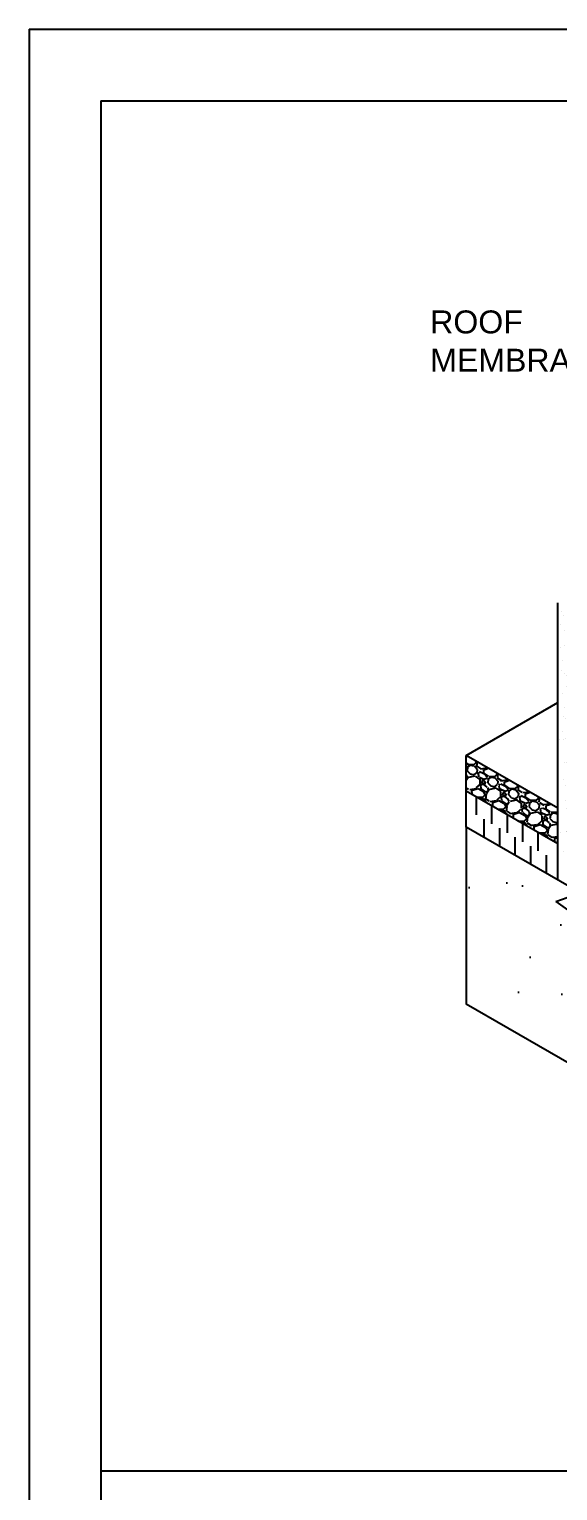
# Model space of a CAD drawing. Extents: x -64 to 51, y 0 to 66.
# Drawn here: x 0 to 11.05, y 35.44 to 66 of the extents above; entities that cross this region are included whole.
import ezdxf

# ---------------------------------------------------------------- set-up
doc = ezdxf.new("R2010")
doc.units = 0
doc.header["$LTSCALE"] = 1.5
doc.header["$MEASUREMENT"] = 0
doc.layers.get('DEFPOINTS').update_dxf_attribs({"linetype": 'CONTINUOUS'})
for name, color, linetype in [('8X11-TTB$0$B', 7, 'CONTINUOUS'), ('STRUCTURE', 252, 'CONTINUOUS'), ('TEXT', 7, 'CONTINUOUS'), ('TITLE', 7, 'CONTINUOUS')]:
    doc.layers.add(name, color=color, linetype=linetype)
doc.styles.add('DETAILS', font='sanss___.ttf', dxfattribs={"height": 1})

msp = doc.modelspace()

# ---------------------------------------------------------------- hatches: boundary and pattern name
at = {"layer": 'STRUCTURE', "linetype": 'CONTINUOUS'}
h = msp.add_hatch(dxfattribs=at)
h.set_pattern_fill('AR-SAND', color=256, scale=0.25, style=0)
h.set_pattern_definition([(37.5, (51.40434, 5.9679), (-0.0157483, 0.481706), [0, -0.38, 0, -0.425, 0, -0.40625]), (7.5, (51.40434, 5.9679), (0.442444, 0.7055365), [0, -0.205, 0, -0.3425, 0, -0.13125]), (327.5, (51.09684, 5.9679), (0.7785355, 0.0014148), [0, -0.125, 0, -0.45, 0, -0.5875]), (317.5, (51.09684, 5.9679), (0.7515317, 0.219419), [0, -0.0625, 0, -0.295, 0, -0.3375])])
h.paths.add_polyline_path([(11.253, 53.888), (11.053, 54.004), (11.051, 48.212), (11.253, 48.095)])
h.paths.add_polyline_path([(13.66, 50.143), (13.46, 50.258), (13.458, 46.821), (13.66, 46.705), (13.66, 49.568)])
h.paths.add_polyline_path([(13.631, 55.261), (13.429, 55.378), (11.053, 54.006), (11.053, 54.004), (11.253, 53.888)])
h.paths.add_polyline_path([(16.979, 54.044), (16.779, 54.159, -0.167789), (13.46, 50.258), (13.66, 50.143, 0.167789)])
h.paths.add_polyline_path([(18.273, 55.55), (18.073, 55.665, 0.1703), (16.779, 54.159), (16.979, 54.044, -0.1703)])
h.paths.add_polyline_path([(19.538, 56.28), (19.338, 56.396), (18.073, 55.665), (18.273, 55.55)])
h = msp.add_hatch(dxfattribs=at)
h.set_pattern_fill('GRAVEL', color=256, scale=0.5, angle=330, style=0)
h.set_pattern_definition([(198.0128, (52.167663, 6.10455), (-5.714101185, -1.89711534), [0.067268, -6.659544]), (154.9697, (52.103692, 6.08375), (5.446150705, -2.566991325), [0.115434, -11.4279625]), (102.5104, (51.9991, 6.13259), (1.580120831, -7.263141156), [0.081394, -8.058016]), (237.2737, (51.767724, 6.121837), (5.433011051, 8.410255161), [0.105119, -10.406779]), (262.8337, (51.710894, 6.033404), (0.834931304, 6.446153345), [0.1030775, -10.2046865]), (327.2737, (51.698035, 5.931132), (-8.410255161, 5.433011051), [0.105119, -10.406779]), (7.6942, (51.786468, 5.874302), (-8.1291659066, -1.080121028), [0.1390145, -13.7624245]), (42.2553, (51.92423, 5.892914), (8.5310926314, 7.776275119), [0.131244, -12.9931605]), (91.4296, (52.021371, 5.981167), (-0.2141064215, 7.629165034), [0.105475, -10.4420365]), (145.2364, (52.01874, 6.08661), (4.513142247, -3.183009272), [0.120416, -5.9003815]), (192.3974, (51.919817, 6.15527), (-7.9461536263, -1.7631344545), [0.155724, -15.4166875]), (108.8141, (52.193907, 5.870007), (-1.53109086, 4.348075785), [0.0531505, -5.261922]), (141.4692, (52.176766, 5.920318), (5.129162404, -4.1160284), [0.1011185, -10.0107555]), (195, (52.09766, 5.9833), (-0.25, -0.4330128), [0.0707105, -0.636396]), (173.1986, (52.09735, 6.05277), (2.665063724, -0.383973955), [0.038079, -3.7698075]), (261.8014, (52.05954, 6.05728), (0.3169874, 1.5490382), [0.0538515, -2.638731]), (0.9638, (52.05186, 6.00398), (1.79903787, 0.11602697), [0.0874645, -2.8280115]), (131.5651, (52.13931, 6.00545), (0.616026, -0.9330121), [0.0632455, -1.5178935]), (346.3895, (51.808394, 6.20228), (5.080126148, -1.200965601), [0.0886, -8.7714225]), (40.3462, (51.894506, 6.18143), (-4.482049284, -3.763141834), [0.0743305, -7.358704]), (263.1986, (52.189314, 6.09205), (0.383973955, 2.665063724), [0.0761575, -3.731729]), (313.6105, (52.180294, 6.01643), (-3.580129793, 3.799035499), [0.0886, -8.7714225]), (309.444, (51.653394, 5.93381), (-1.66506531, 2.11602413), [0.08544, -4.186562]), (264.7751, (51.707676, 5.86783), (0.584940728, 6.01313925), [0.071589, -7.0873215]), (36.8014, (51.943644, 5.65654), (2.11602591, 1.66506306), [0.0761575, -3.731729]), (347.354, (52.004625, 5.70216), (-6.629164624, 1.517952078), [0.0838155, -8.297712]), (39.444, (51.73147, 5.77904), (-2.11602413, -1.66506531), [0.04272, -4.229282]), (71.3099, (51.91766, 5.67154), (0.56698851, 1.98205054), [0.025495, -2.5240145]), (135.9638, (51.92583, 5.69569), (1.04903883, -1.183012), [0.1030775, -1.958475]), (156.009, (51.85173, 5.76734), (4.58012674, -2.066987531), [0.095525, -9.4569615]), (273.6901, (52.02936, 5.965), (0.0669866, 1.11602555), [0.072111, -1.7306645]), (323.1572, (52.034003, 5.893045), (6.861213658, -5.1160287084), [0.125897, -12.4637815]), (30.9454, (52.134756, 5.817555), (-3.482050915, -2.031089073), [0.051478, -5.096337]), (60, (52.1789, 5.84403), (-0.1830127, 0.6830127), [0.03, -0.47]), (90.2564, (51.85057, 5.78533), (-0.01795202, -4.031088698), [0.069462, -6.87676]), (18.0128, (51.85026, 5.854792), (5.714101185, 1.89711534), [0.134536, -6.592276]), (330, (51.9782, 5.8964), (0.6830127, 0.1830127), [0.13, -0.37]), (295.3048, (52.090785, 5.831395), (-2.58012238, 5.531091206), [0.079057, -7.826637]), (224.0546, (52.124576, 5.75992), (-1.433012686, -1.48205089), [0.072801, -3.567254]), (177.646, (52.072256, 5.709302), (-10.727241449, 0.419868593), [0.1185325, -11.734737]), (145.4261, (51.953823, 5.71417), (-5.379166666, 3.68301059), [0.1253995, -12.414537])])
h.paths.add_polyline_path([(9.139, 50.815), (9.139, 50.065), (11.051, 48.961), (11.051, 49.711)])
h = msp.add_hatch(dxfattribs=at)
h.set_pattern_fill('AR-CONC', color=256, scale=0.5, angle=330, style=0)
h.set_pattern_definition([(20, (51.4043, 5.968), (2.94895, -2.06488), [0.375, -4.125]), (325, (51.4043, 5.968), (1.27967, 3.60397), [0.3, -3.3]), (70.4514, (51.65, 5.796), (4.22862, 1.53909), [0.3187, -3.50571]), (16.184, (51.9043, 6.834), (4.2075, -3.38482), [0.5625, -6.1875]), (66.636, (52.255, 6.552), (6.4825, 1.8814), [0.47805, -5.25856]), (321.184, (51.9043, 6.834), (6.4825, 1.8814), [0.45, -4.95]), (351, (52.2124, 6.3674), (1.57814, -3.23566), [0.375, -4.125]), (296, (52.2124, 6.3674), (2.86646, 2.5317), [0.3, -3.3]), (41.4514, (52.344, 6.0978), (4.4446, -0.70396), [0.3187, -3.50571]), (7.5, (51.4043, 5.9679), (0.884888, 1.411073), [0, -3.26, 0, -3.35, 0, -3.3125]), (337.5, (51.4043, 5.9679), (2.125154, 1.05018), [0, -1.91, 0, -3.185, 0, -1.2625]), (297.5, (50.4387, 6.5254), (2.255132, -1.432222), [0, -1.25, 0, -3.9, 0, -5.175]), (287.5, (50.0057, 6.7754), (2.77553, -1.0245), [0, -1.625, 0, -2.59, 0, -3.675])])
h.paths.add_polyline_path([(13.66, 45.886), (13.66, 46.705), (12.411, 47.426), (9.202, 45.573), (12.693, 43.558), (13.66, 44.116)])
h.paths.add_polyline_path([(9.139, 49.315), (9.139, 45.609), (9.202, 45.573), (12.411, 47.426)])
h.paths.add_polyline_path([(13.66, 44.116), (12.693, 43.558), (13.022, 43.368), (13.66, 42.999)])

# ---------------------------------------------------------------- linework, layer by layer
at = {"layer": '8X11-TTB$0$B', "color": 7}
for q in [(1.5, 1.5), (49.5, 64.5)]:
    msp.add_line((1.5, 64.5), q, dxfattribs=at)
at = {"layer": 'DEFPOINTS'}
for q in [(0, 0), (51, 66)]:
    msp.add_line((0, 66), q, dxfattribs=at)
at = {"layer": 'STRUCTURE'}
for p, q in [((11.051, 48.212), (11.053, 54.006)), ((13.66, 46.705), (9.139, 49.315)), ((9.139, 49.315), (9.139, 45.609)), ((13.66, 42.999), (9.139, 45.609))]:
    msp.add_line(p, q, dxfattribs=at)
at = {"layer": 'STRUCTURE', "linetype": 'CONTINUOUS'}
for p, q in [((9.139, 50.815), (11.052, 51.92)), ((11.051, 49.711), (9.139, 50.815)), ((9.139, 50.065), (9.139, 50.815)), ((11.051, 48.961), (9.139, 50.065)), ((9.139, 49.315), (9.139, 50.065)), ((9.345, 49.946), (9.345, 49.571)), ((9.67, 49.384), (9.67, 49.759)), ((9.995, 49.571), (9.995, 49.196)), ((9.507, 49.478), (9.507, 49.103)), ((9.832, 49.29), (9.832, 48.915)), ((10.319, 49.009), (10.319, 49.384)), ((10.157, 49.103), (10.157, 48.728)), ((10.482, 48.915), (10.482, 48.54)), ((10.644, 48.821), (10.644, 49.196)), ((10.806, 48.728), (10.806, 48.353))]:
    msp.add_line(p, q, dxfattribs=at)
at = {"layer": 'TITLE', "linetype": 'CONTINUOUS'}
msp.add_line((49.5, 35.845), (1.5, 35.845), dxfattribs=at)

# ---------------------------------------------------------------- texts
at = {"layer": 'TEXT', "insert": (8.384, 60.119), "char_height": 0.48, "width": 12.84758, "attachment_point": 1, "style": 'DETAILS'}
msp.add_mtext('ROOF\\PMEMBRANE ', dxfattribs=at)

doc.saveas('drawing.dxf')
